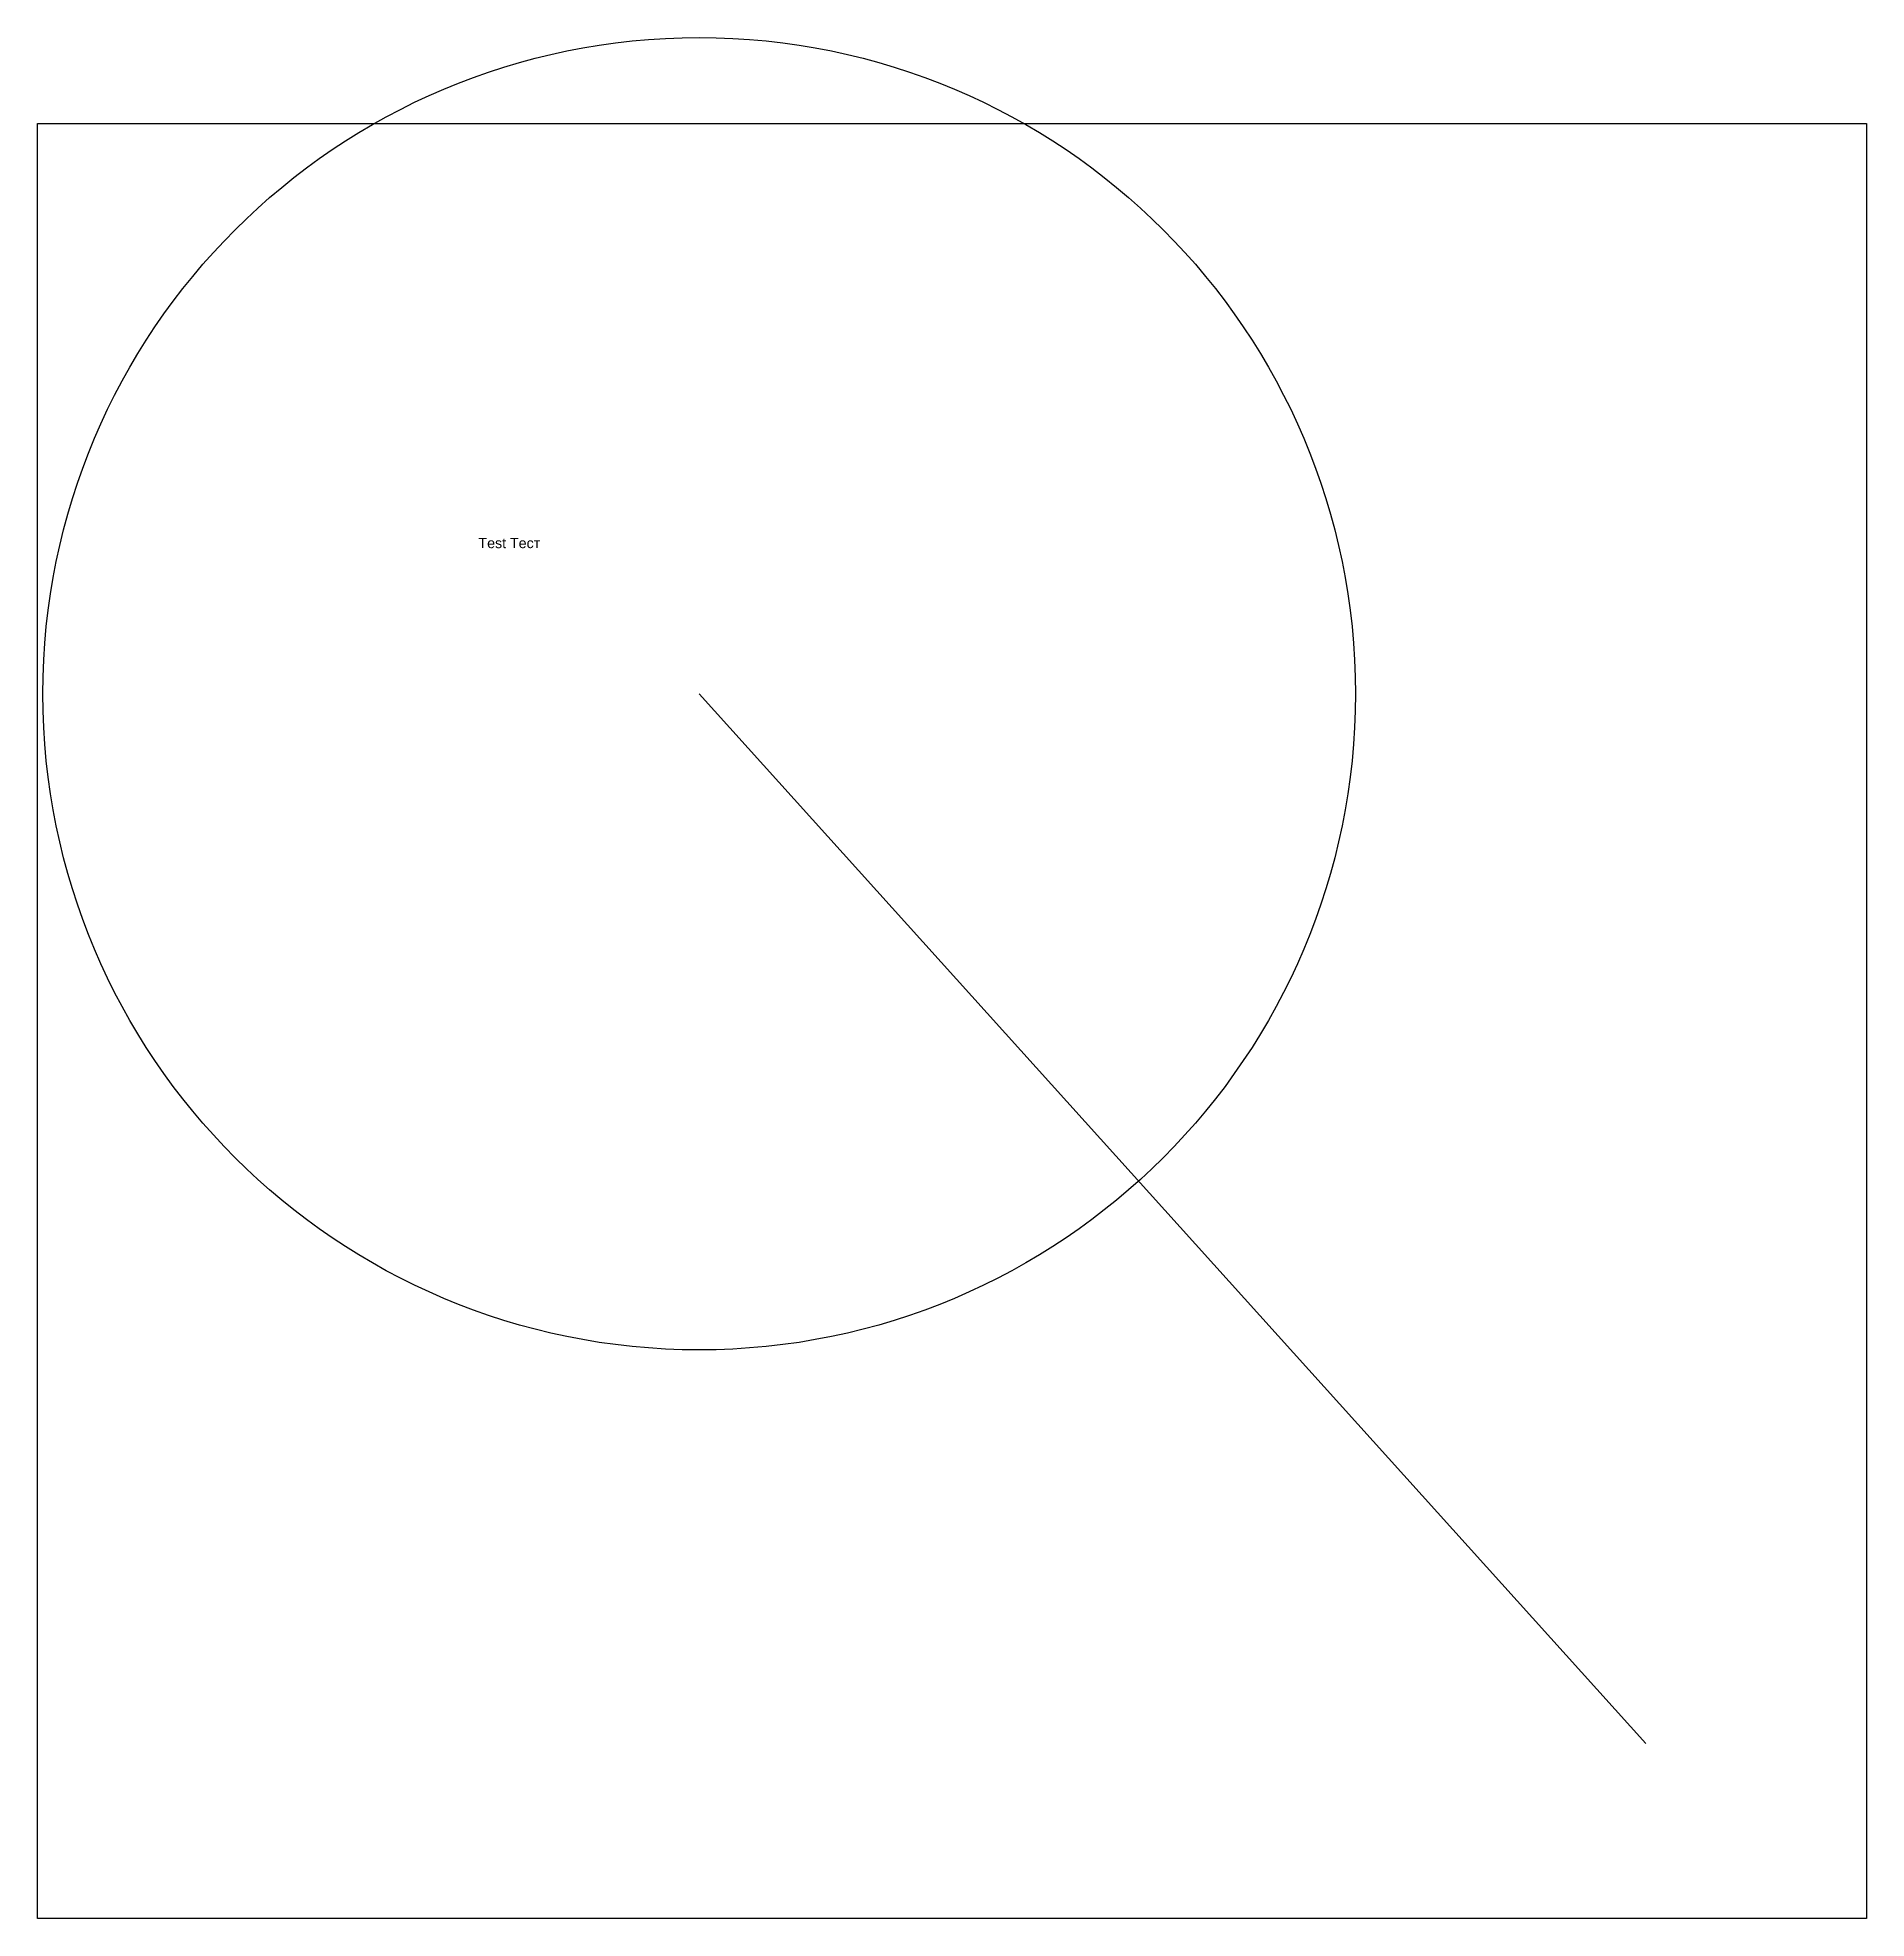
# Model space of a CAD drawing. Extents: x 77.3 to 113.3, y 13 to 50.1.
import ezdxf

# ---------------------------------------------------------------- set-up
doc = ezdxf.new("R2010")
doc.units = 0
doc.header["$MEASUREMENT"] = 0
doc.layers.get('0').update_dxf_attribs({"plot": 0})
doc.styles.get("Standard").update_dxf_attribs({"font": 'arial.ttf'})

# ---------------------------------------------------------------- blocks, each defined once
blk = doc.blocks.new('TEST_BLOK')
at = {"color": 0}
blk.add_line((-22.98, 24.113), (-4.341, 3.445), dxfattribs=at)
blk.add_lwpolyline([(-36.003, 35.34), (0, 35.34), (0, 0), (-36.003, 0)], close=True, dxfattribs=at)
blk.add_circle((-22.98, 24.113), 12.92, dxfattribs=at)
at = {"color": 0, "insert": (-27.324, 27.18), "char_height": 0.2, "attachment_point": 1}
blk.add_mtext_dynamic_manual_height_columns('Test Тест', width=24.85294, gutter_width=1, heights=[0], dxfattribs=at)
at = {"color": 0}
blk.add_attdef('NAME', (-22.98, 24.113), '', height=0.2, dxfattribs=at)

msp = doc.modelspace()

# ---------------------------------------------------------------- block references
at = {"color": 0}
msp.add_blockref('TEST_BLOK', (113.334, 13.037), dxfattribs=at)

doc.saveas('drawing.dxf')
